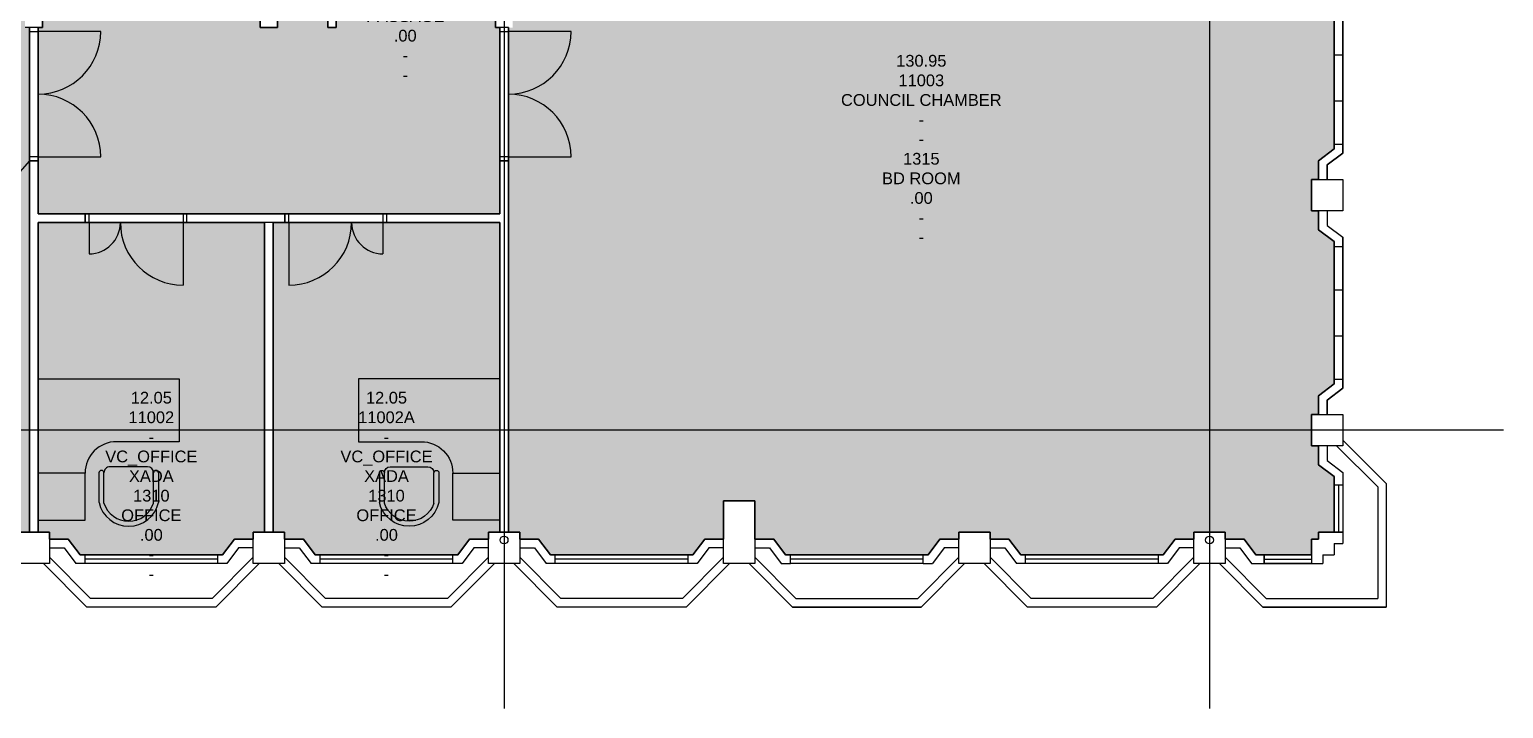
# Model space of a CAD drawing. Header units: millimetres. Extents: x -1500 to 79985, y -24426 to 1319.
# Drawn here: x 32195 to 51000, y -22281 to -13616 of the extents above; entities that cross this region are included whole.
import ezdxf

# ---------------------------------------------------------------- set-up
doc = ezdxf.new("R2010")
doc.units = ezdxf.units.MM
doc.header["$LTSCALE"] = 750
doc.header["$MEASUREMENT"] = 0
doc.linetypes.add('PCENTRE', pattern=[50.8, 31.75, -6.35, 6.35, -6.35])
doc.linetypes.add('PCENTRE2', pattern=[28.575, 19.05, -3.175, 3.175, -3.175])
for name, color, linetype in [('Boundaries_and_building_grids', 140, 'PCENTRE2'), ('COLUMNS_P5', 3, 'Continuous'), ('DR', 8, 'Continuous'), ('FURNITURE', 40, 'Continuous'), ('GROS$', 1, 'Continuous'), ('HL-TMP', 7, 'Continuous'), ('RM$', 5, 'Continuous'), ('RM$TXT', 5, 'Continuous'), ('WA', 6, 'Continuous'), ('WA_EXT', 7, 'Continuous'), ('WN', 4, 'Continuous')]:
    doc.layers.add(name, color=color, linetype=linetype)
doc.styles.get("Standard").update_dxf_attribs({"font": 'arial.ttf'})

# ---------------------------------------------------------------- blocks, each defined once
blk = doc.blocks.new('Chair Accent 30x30')
at = {"linetype": 'Continuous'}
for p, q in [((-15, 3.09), (-15, 18)), ((-12.5, 18.32), (-12.5, 3)), ((12.5, 18.32), (12.5, 3)), ((15, 3.09), (15, 18)), ((-9.5, 0), (9.5, 0))]:
    blk.add_line(p, q, dxfattribs=at)
for centre, radius, start, end in [((0, 14.63), 15.37, 12.68038, 167.3196), ((0, 14.4), 13.1, 17.40798, 162.59194), ((-13.75, 3.09), 1.25, 180, 0), ((-9.5, 3), 3, 180, 270), ((9.5, 3), 3, 270, 0), ((13.75, 3.09), 1.25, 180, 0)]:
    blk.add_arc(centre, radius, start, end, dxfattribs=at)

msp = doc.modelspace()

# ---------------------------------------------------------------- hatches: boundary and pattern name
at = {"layer": 'HL-TMP', "true_color": 0xffff00}
h = msp.add_hatch(color=2, dxfattribs=at)
h.paths.add_polyline_path([(44195, -931), (44050, -931), (44050, -841), (43810, -841), (43660, -641), (41841, -641), (41691, -841), (41450, -841), (41450, -1331), (41050, -1331), (41050, -841), (40810, -841), (40660, -641), (38841, -641), (38691, -841), (38450, -841), (38450, -931), (38305, -931), (38305, -5796), (40315, -5796), (44195, -5796)], flags=0)
h.paths.add_polyline_path([(38195, -931), (38050, -931), (38050, -841), (37810, -841), (37660, -641), (35841, -641), (35691, -841), (35450, -841), (35450, -931), (35305, -931), (35305, -5796), (38195, -5796)], flags=0)
h.paths.add_polyline_path([(35195, -931), (35050, -931), (35050, -841), (34810, -841), (34660, -641), (32841, -641), (32691, -841), (32450, -841), (32450, -931), (32305, -931), (32305, -5796), (35195, -5796)], flags=0)
h.paths.add_polyline_path([(32195, -931), (32050, -931), (32050, -841), (31810, -841), (31660, -641), (29841, -641), (29691, -841), (29450, -841), (29450, -931), (29050, -931), (29050, -841), (28810, -841), (28660, -641), (26841, -641), (26691, -841), (26450, -841), (26450, -931), (26305, -931), (26305, -5796), (32195, -5796)], flags=0)
h.paths.add_polyline_path([(26195, -931), (26050, -931), (26050, -841), (25810, -841), (25660, -641), (23841, -641), (23691, -841), (23450, -841), (23450, -931), (23050, -931), (23050, -841), (22810, -841), (22660, -641), (20841, -641), (20691, -841), (20450, -841), (20450, -931), (20305, -931), (20305, -5796), (26195, -5796)], flags=0)
h.paths.add_polyline_path([(20195, -931), (20050, -931), (20050, -841), (19810, -841), (19660, -641), (17841, -641), (17691, -841), (17450, -841), (17450, -931), (17305, -931), (17305, -5796), (20195, -5796)], flags=0)
h.paths.add_polyline_path([(17195, -931), (17050, -931), (17050, -841), (16810, -841), (16660, -641), (14841, -641), (14691, -841), (14450, -841), (14450, -931), (14305, -931), (14305, -5796), (17195, -5796)], flags=0)
h.paths.add_polyline_path([(14195, -931), (14050, -931), (14050, -841), (13810, -841), (13660, -641), (11841, -641), (11691, -841), (11450, -841), (11450, -931), (11050, -931), (11050, -841), (10810, -841), (10660, -641), (8841, -641), (8691, -841), (8450, -841), (8450, -1331), (8305, -1331), (8305, -5796), (14195, -5796)], flags=0)
h.paths.add_polyline_path([(8195, -1331), (8050, -1331), (8050, -841), (7930, -841), (7810, -841), (7660, -641), (5841, -641), (5691, -841), (5450, -841), (5450, -931), (5050, -931), (5050, -841), (4810, -841), (4660, -641), (2841, -641), (2691, -841), (2450, -841), (2450, -931), (2050, -931), (2050, -841), (1810, -841), (1660, -641), (950, -641), (950, -841), (861, -841), (861, -931), (660, -931), (660, -1640), (860, -1791), (860, -2031), (950, -2031), (950, -2431), (860, -2431), (860, -2672), (660, -2822), (660, -4640), (860, -4791), (860, -5031), (950, -5031), (950, -5431), (860, -5431), (860, -5672), (660, -5822), (660, -7640), (860, -7791), (860, -8031), (950, -8031), (950, -8176), (6565, -8176), (6565, -5796), (8195, -5796)], flags=0)
h.paths.add_polyline_path([(6565, -9625), (6565, -8286), (950, -8286), (950, -8431), (860, -8431), (860, -8672), (660, -8822), (660, -9140), (860, -9291), (860, -9531), (950, -9531), (950, -9931), (860, -9931), (860, -10172), (660, -10322), (660, -10640), (860, -10791), (860, -11031), (950, -11031), (950, -11431), (860, -11431), (860, -11672), (660, -11822), (660, -12140), (860, -12293), (860, -12531), (950, -12531), (950, -12676), (6565, -12676)], flags=0)
h.paths.add_polyline_path([(35195, -16079), (32305, -16079), (32305, -20031), (32450, -20031), (32450, -20121), (32691, -20121), (32841, -20321), (34660, -20321), (34810, -20121), (35050, -20121), (35050, -20031), (35195, -20031)], flags=0)
h.paths.add_polyline_path([(38195, -16079), (35305, -16079), (35305, -20031), (35450, -20031), (35450, -20121), (35691, -20121), (35841, -20321), (37660, -20321), (37810, -20121), (38050, -20121), (38050, -20031), (38195, -20031)], flags=0)
at = {"layer": 'HL-TMP', "true_color": 0xffcc00}
h = msp.add_hatch(color=40, dxfattribs=at)
h.paths.add_polyline_path([(48640, -11431), (48550, -11431), (48550, -11031), (48640, -11031), (48640, -10791), (48840, -10640), (48840, -10322), (48640, -10172), (48640, -9931), (48550, -9931), (48550, -9531), (48640, -9531), (48640, -9291), (48840, -9140), (48840, -8822), (48640, -8672), (48640, -8431), (48550, -8431), (48550, -8286), (47260, -8286), (46455, -7481), (38360, -7481), (38360, -13591), (38305, -13591), (38305, -20031), (38450, -20031), (38450, -20121), (38691, -20121), (38841, -20321), (38872, -20321), (40660, -20321), (40810, -20121), (41050, -20121), (41050, -19631), (41450, -19631), (41450, -20121), (41691, -20121), (41841, -20321), (43660, -20321), (43810, -20121), (44050, -20121), (44050, -20031), (44450, -20031), (44450, -20121), (44691, -20121), (44841, -20321), (46660, -20321), (46810, -20121), (47050, -20121), (47050, -20031), (47450, -20031), (47450, -20121), (47691, -20121), (47841, -20321), (48550, -20321), (48550, -20274), (48550, -20121), (48640, -20121), (48640, -20031), (48840, -20031), (48840, -19322), (48640, -19172), (48640, -18931), (48550, -18931), (48550, -18531), (48640, -18531), (48640, -18291), (48840, -18140), (48840, -16322), (48640, -16172), (48640, -15931), (48550, -15931), (48550, -15531), (48640, -15531), (48640, -15291), (48840, -15140), (48840, -13322), (48640, -13172), (48640, -12931), (48550, -12931), (48550, -12531), (48640, -12531), (48640, -12291), (48840, -12140), (48840, -11822), (48640, -11672)], flags=0)
h.paths.add_polyline_path([(48840, -2822), (48640, -2672), (48640, -2551), (48640, -2431), (48550, -2431), (48550, -2031), (48640, -2031), (48640, -1791), (48840, -1640), (48840, -931), (48795, -931), (48640, -931), (48640, -841), (48550, -841), (48550, -641), (47841, -641), (47691, -841), (47450, -841), (47450, -931), (47050, -931), (47050, -841), (46810, -841), (46660, -641), (44841, -641), (44691, -841), (44450, -841), (44450, -931), (44305, -931), (44305, -5952), (42886, -7371), (46500, -7371), (47305, -8176), (48550, -8176), (48550, -8031), (48640, -8031), (48640, -7791), (48840, -7640), (48840, -5822), (48640, -5672), (48640, -5431), (48550, -5431), (48550, -5031), (48640, -5031), (48640, -4791), (48840, -4640)], flags=0)
h.paths.add_polyline_path([(17195, -15166), (8305, -15166), (8305, -19631), (8450, -19631), (8450, -20121), (8691, -20121), (8841, -20321), (10660, -20321), (10810, -20121), (11050, -20121), (11050, -20031), (11450, -20031), (11450, -20121), (11691, -20121), (11841, -20321), (11872, -20321), (13660, -20321), (13810, -20121), (14050, -20121), (14050, -20031), (14450, -20031), (14450, -20121), (14691, -20121), (14841, -20321), (16660, -20321), (16810, -20121), (17050, -20121), (17050, -20031), (17195, -20031)], flags=0)
at = {"layer": 'HL-TMP', "true_color": 0x666666}
h = msp.add_hatch(color=251, dxfattribs=at)
h.paths.add_polyline_path([(20520, -7591), (20440, -7591), (17360, -7591), (17360, -13481), (19670, -13481), (20520, -13481)], flags=0)
h.paths.add_polyline_path([(32140, -7481), (28980, -7481), (28980, -7591), (28980, -13371), (32140, -13371), (32140, -12731)], flags=0)
h.paths.add_polyline_path([(44195, -5906), (6675, -5906), (6675, -9625), (6675, -13502), (8050, -13502), (8050, -7371), (36110, -7371), (36110, -13591), (36000, -13591), (36000, -12841), (35360, -12841), (35360, -13591), (35140, -13591), (35140, -12841), (32360, -12841), (32360, -13591), (32305, -13591), (32305, -15969), (38195, -15969), (38195, -13591), (38140, -13591), (38140, -7371), (42730, -7371)], flags=0)
h.paths.add_polyline_path([(11140, -9806), (10000, -9806), (10000, -11916), (11140, -11916)], flags=0)
h.paths.add_polyline_path([(17195, -13591), (14360, -13591), (14140, -13591), (11360, -13591), (6675, -13591), (6675, -20321), (7660, -20321), (7810, -20121), (8050, -20121), (8050, -19631), (8195, -19631), (8195, -15056), (17195, -15056)], flags=0)
at = {"layer": 'HL-TMP', "true_color": 0xff9900}
msp.add_hatch(color=30, dxfattribs=at).paths.add_polyline_path([(32195, -13591), (32140, -13591), (32140, -13481), (28980, -13481), (28980, -13591), (28760, -13591), (28760, -13481), (26360, -13481), (26360, -13591), (24050, -13591), (19670, -13591), (19620, -13591), (17305, -13591), (17305, -20031), (17450, -20031), (17450, -20121), (17691, -20121), (17841, -20321), (19660, -20321), (19810, -20121), (20050, -20121), (20050, -20031), (20450, -20031), (20450, -20121), (20691, -20121), (20841, -20321), (22660, -20321), (22810, -20121), (23050, -20121), (23050, -20031), (23450, -20031), (23450, -20121), (23691, -20121), (23841, -20321), (25660, -20321), (25810, -20121), (26050, -20121), (26050, -20031), (26450, -20031), (26450, -20121), (26691, -20121), (26841, -20321), (28660, -20321), (28810, -20121), (29050, -20121), (29050, -20031), (29450, -20031), (29450, -20121), (29691, -20121), (29841, -20321), (31660, -20321), (31810, -20121), (32050, -20121), (32050, -20031), (32195, -20031)], flags=16)

# ---------------------------------------------------------------- linework, layer by layer
at = {"layer": 'Boundaries_and_building_grids', "color": 140, "linetype": 'PCENTRE', "lineweight": -3}
for p, q in [((38250, 1319, -37950), (38250, -22281, -37950)), ((47250, 1319, -37950), (47250, -22281, -37950)), ((51000, -18731, -37950), (-1500, -18731, -37950))]:
    msp.add_line(p, q, dxfattribs=at)
at = {"layer": 'COLUMNS_P5', "linetype": 'Continuous'}
for p, q in [((48550, -15931), (48550, -15531)), ((48550, -15531), (48950, -15531)), ((48950, -15531), (48950, -15931)), ((48950, -15931), (48550, -15931)), ((48550, -18931), (48550, -18531)), ((48550, -18531), (48950, -18531)), ((48950, -18531), (48950, -18931)), ((48950, -18931), (48550, -18931)), ((41050, -19631), (41450, -19631)), ((41050, -20431), (41050, -19631)), ((41450, -19631), (41450, -20431)), ((32050, -20031), (32450, -20031)), ((32450, -20031), (32450, -20431)), ((35050, -20431), (35050, -20031)), ((35050, -20031), (35450, -20031)), ((35450, -20031), (35450, -20431)), ((38050, -20431), (38050, -20031)), ((38050, -20031), (38450, -20031)), ((38450, -20031), (38450, -20431)), ((44050, -20031), (44450, -20031)), ((44050, -20431), (44050, -20031)), ((44450, -20031), (44450, -20431)), ((47050, -20031), (47450, -20031)), ((47050, -20431), (47050, -20031)), ((47450, -20031), (47450, -20431)), ((32450, -20431), (32050, -20431)), ((35450, -20431), (35050, -20431)), ((38450, -20431), (38050, -20431)), ((41450, -20431), (41050, -20431)), ((44450, -20431), (44050, -20431)), ((47450, -20431), (47050, -20431))]:
    msp.add_line(p, q, dxfattribs=at)
at = {"layer": 'COLUMNS_P5', "linetype": 'Continuous', "lineweight": -3}
for centre in [(38250, -20131), (47250, -20131)]:
    msp.add_circle(centre, 50, dxfattribs=at)
at = {"layer": 'DR', "linetype": 'Continuous'}
for p, q in [((33105, -13641), (32305, -13641)), ((39105, -13641), (38305, -13641)), ((32305, -15241), (33105, -15241)), ((38305, -15241), (39105, -15241)), ((32955, -16079), (32955, -16479)), ((34155, -16079), (34155, -16879)), ((35505, -16079), (35505, -16879)), ((36705, -16079), (36705, -16479))]:
    msp.add_line(p, q, dxfattribs=at)
for points in [[(32305, -13641), (32305, -13591), (32195, -13591), (32195, -13641), (32305, -13641)], [(38305, -13641), (38305, -13591), (38195, -13591), (38195, -13641), (38305, -13641)], [(32305, -15291), (32305, -15241), (32195, -15241), (32195, -15291), (32305, -15291)], [(38305, -15291), (38305, -15241), (38195, -15241), (38195, -15291), (38305, -15291)], [(32955, -16079), (32955, -15969), (32905, -15969), (32905, -16079), (32955, -16079)], [(34155, -16079), (34205, -16079), (34205, -15969), (34155, -15969), (34155, -16079)], [(35505, -16079), (35505, -15969), (35455, -15969), (35455, -16079), (35505, -16079)], [(36705, -16079), (36755, -16079), (36755, -15969), (36705, -15969), (36705, -16079)]]:
    msp.add_lwpolyline(points, dxfattribs=at)
for centre, radius, start, end in [((32305, -13641), 800, 270, 0), ((38305, -13641), 800, 270, 0), ((32305, -15241), 800, 0, 90), ((38305, -15241), 800, 0, 90), ((32955, -16079), 400, 270, 0), ((34155, -16079), 800, 180, 270), ((35505, -16079), 800, 270, 0), ((36705, -16079), 400, 180, 270)]:
    msp.add_arc(centre, radius, start, end, dxfattribs=at)
at = {"layer": 'FURNITURE', "linetype": 'Continuous'}
msp.add_line((32195, -15291), (31595, -15969), dxfattribs=at)
at = {"layer": 'FURNITURE'}
for points in [[(34105, -18876), (33305, -18876, 0.414214), (32905, -19276), (32305, -19276), (32305, -18076), (34105, -18076)], [(36395, -18876), (37195, -18876, -0.414214), (37595, -19276), (38195, -19276), (38195, -18076), (36395, -18076)]]:
    msp.add_lwpolyline(points, format="xyb", close=True, dxfattribs=at)
for points in [[(32905, -19276), (32305, -19276), (32305, -19876), (32905, -19876)], [(37595, -19276), (38195, -19276), (38195, -19876), (37595, -19876)]]:
    msp.add_lwpolyline(points, close=True, dxfattribs=at)
at = {"layer": 'GROS$'}
for points in [[(6675, -5906), (44195, -5906), (42730, -7371), (38140, -7371), (38140, -13591), (38195, -13591), (38195, -15969), (32305, -15969), (32305, -13591), (32360, -13591), (32360, -12841), (35140, -12841), (35140, -13591), (35360, -13591), (35360, -12841), (36000, -12841), (36000, -13591), (36110, -13591), (36110, -7371), (8050, -7371)], [(48840, -13322), (48840, -15140), (48640, -15291), (48640, -15531), (48550, -15531), (48550, -15931), (48640, -15931), (48640, -16172), (48840, -16322), (48840, -18140), (48640, -18291), (48640, -18531), (48550, -18531), (48550, -18931), (48640, -18931), (48640, -19172), (48840, -19322), (48840, -20031), (48640, -20031), (48640, -20121), (48550, -20121), (48550, -20274), (48550, -20321), (47841, -20321), (47691, -20121), (47450, -20121), (47450, -20031), (47050, -20031), (47050, -20121), (46810, -20121), (46660, -20321), (44841, -20321), (44691, -20121), (44450, -20121), (44450, -20031), (44050, -20031), (44050, -20121), (43810, -20121), (43660, -20321), (41841, -20321), (41691, -20121), (41450, -20121), (41450, -19631), (41050, -19631), (41050, -20121), (40810, -20121), (40660, -20321), (38872, -20321), (38841, -20321), (38691, -20121), (38450, -20121), (38450, -20031), (38050, -20031), (38050, -20121), (37810, -20121), (37660, -20321), (35841, -20321), (35691, -20121), (35450, -20121), (35450, -20031), (35050, -20031), (35050, -20121), (34810, -20121), (34660, -20321), (32841, -20321), (32691, -20121), (32450, -20121), (32450, -20031), (32050, -20031)], [(48950, -13268), (48950, -15194), (48750, -15345), (48750, -15531), (48950, -15531), (48950, -15931), (48750, -15931), (48750, -16118), (48950, -16268), (48950, -18194), (48750, -18345), (48750, -18531), (48950, -18531), (48950, -18856), (49505, -19408), (49505, -20986), (47928, -20986), (47375, -20431), (47126, -20431), (46573, -20986), (44928, -20986), (44375, -20431), (44126, -20431), (43573, -20986), (41928, -20986), (41375, -20431), (41126, -20431), (40573, -20986), (38928, -20986), (38375, -20431), (38126, -20431), (37573, -20986), (35928, -20986), (35375, -20431), (35126, -20431), (34573, -20986), (32928, -20986), (32375, -20431), (32126, -20431)], [(32195, -13591), (32195, -20031), (32305, -20031), (32305, -16079), (35195, -16079), (35195, -20031), (35305, -20031), (35305, -16079), (38195, -16079), (38195, -20031), (38305, -20031), (38305, -13591)]]:
    msp.add_lwpolyline(points, dxfattribs=at)
at = {"layer": 'RM$'}
for points in [[(44195, -5906), (6675, -5906), (6675, -9625), (6675, -13502), (8050, -13502), (8050, -7371), (36110, -7371), (36110, -13591), (36000, -13591), (36000, -12841), (35360, -12841), (35360, -13591), (35140, -13591), (35140, -12841), (32360, -12841), (32360, -13591), (32305, -13591), (32305, -15969), (38195, -15969), (38195, -13591), (38140, -13591), (38140, -7371), (42730, -7371)], [(35195, -16079), (32305, -16079), (32305, -20031), (32450, -20031), (32450, -20121), (32691, -20121), (32841, -20321), (34660, -20321), (34810, -20121), (35050, -20121), (35050, -20031), (35195, -20031)], [(38195, -16079), (35305, -16079), (35305, -20031), (35450, -20031), (35450, -20121), (35691, -20121), (35841, -20321), (37660, -20321), (37810, -20121), (38050, -20121), (38050, -20031), (38195, -20031)]]:
    msp.add_lwpolyline(points, close=True, dxfattribs=at)
for points in [[(38305, -13591), (38305, -20031), (38450, -20031), (38450, -20121), (38691, -20121), (38841, -20321), (38872, -20321), (40660, -20321), (40810, -20121), (41050, -20121), (41050, -19631), (41450, -19631), (41450, -20121), (41691, -20121), (41841, -20321), (43660, -20321), (43810, -20121), (44050, -20121), (44050, -20031), (44450, -20031), (44450, -20121), (44691, -20121), (44841, -20321), (46660, -20321), (46810, -20121), (47050, -20121), (47050, -20031), (47450, -20031), (47450, -20121), (47691, -20121), (47841, -20321), (48550, -20321), (48550, -20274), (48550, -20121), (48640, -20121), (48640, -20031), (48840, -20031), (48840, -19322), (48640, -19172), (48640, -18931), (48550, -18931), (48550, -18531), (48640, -18531), (48640, -18291), (48840, -18140), (48840, -16322), (48640, -16172), (48640, -15931), (48550, -15931), (48550, -15531), (48640, -15531), (48640, -15291), (48840, -15140), (48840, -13322)], [(32195, -20031), (32195, -13591), (32140, -13591)]]:
    msp.add_lwpolyline(points, dxfattribs=at)
at = {"layer": 'WA', "linetype": 'Continuous'}
for p, q in [((32195, -20031), (32195, -15291)), ((32305, -15291), (32195, -15291)), ((32305, -15969), (32305, -15291)), ((38195, -15969), (38195, -15291)), ((38305, -15291), (38195, -15291)), ((38305, -20031), (38305, -15291)), ((32905, -15969), (32305, -15969)), ((32905, -16079), (32905, -15969)), ((34205, -16079), (34205, -15969)), ((35455, -15969), (34205, -15969)), ((35455, -16079), (35455, -15969)), ((38195, -15969), (36755, -15969)), ((36755, -16079), (36755, -15969)), ((32305, -20031), (32305, -16079)), ((32905, -16079), (32305, -16079)), ((35455, -16079), (34205, -16079)), ((38195, -16079), (36755, -16079)), ((38195, -20031), (38195, -16079)), ((32195, -20031), (32305, -20031)), ((35195, -20031), (35305, -20031)), ((38195, -20031), (38305, -20031))]:
    msp.add_line(p, q, dxfattribs=at)
at = {"layer": 'WA'}
for p, q in [((35195, -20031), (35195, -16079)), ((35305, -20031), (35305, -16079))]:
    msp.add_line(p, q, dxfattribs=at)
at = {"layer": 'WA_EXT', "linetype": 'Continuous'}
for p, q in [((48840, -15140), (48840, -13322)), ((48950, -15194), (48950, -13268)), ((48840, -13938), (48950, -13938)), ((48840, -14525), (48950, -14525)), ((48640, -15291), (48840, -15140)), ((48750, -15345), (48950, -15194)), ((48840, -15078), (48950, -15078)), ((48640, -15531), (48640, -15291)), ((48750, -15531), (48750, -15345)), ((48640, -15931), (48640, -16172)), ((48750, -15931), (48750, -16118)), ((48640, -16172), (48840, -16322)), ((48750, -16118), (48950, -16268)), ((48840, -18140), (48840, -16322)), ((48950, -18194), (48950, -16268)), ((48840, -16384), (48950, -16384)), ((48840, -16938), (48950, -16938)), ((48840, -17525), (48950, -17525)), ((48640, -18291), (48840, -18140)), ((48750, -18345), (48950, -18194)), ((48840, -18078), (48950, -18078)), ((48640, -18531), (48640, -18291)), ((48750, -18531), (48750, -18345)), ((48640, -18931), (48640, -19172)), ((48750, -18931), (48750, -19118)), ((48868, -18931), (49395, -19454)), ((48950, -18856), (49505, -19408)), ((48640, -19172), (48840, -19322)), ((48750, -19118), (48950, -19268)), ((48840, -19322), (48840, -20031)), ((48950, -19268), (48950, -20031)), ((48840, -19426), (48950, -19426)), ((49395, -19454), (49395, -20876)), ((49505, -19408), (49505, -20986)), ((32450, -20121), (32691, -20121)), ((32691, -20121), (32841, -20321)), ((34810, -20121), (34660, -20321)), ((35050, -20121), (34810, -20121)), ((35450, -20121), (35691, -20121)), ((35691, -20121), (35841, -20321)), ((37810, -20121), (37660, -20321)), ((38050, -20121), (37810, -20121)), ((38450, -20121), (38691, -20121)), ((38691, -20121), (38841, -20321)), ((40810, -20121), (40660, -20321)), ((41050, -20121), (40810, -20121)), ((41450, -20121), (41691, -20121)), ((41691, -20121), (41841, -20321)), ((43810, -20121), (43660, -20321)), ((44050, -20121), (43810, -20121)), ((44450, -20121), (44691, -20121)), ((44691, -20121), (44841, -20321)), ((46810, -20121), (46660, -20321)), ((47050, -20121), (46810, -20121)), ((47450, -20121), (47691, -20121)), ((47691, -20121), (47841, -20321)), ((48550, -20121), (48550, -20431)), ((48550, -20121), (48640, -20121)), ((48640, -20031), (48640, -20121)), ((48640, -20031), (48950, -20031)), ((48950, -20031), (48950, -20176)), ((32450, -20231), (32637, -20231)), ((32637, -20231), (32787, -20431)), ((34864, -20231), (34714, -20431)), ((35050, -20231), (34864, -20231)), ((35450, -20231), (35637, -20231)), ((35637, -20231), (35787, -20431)), ((37864, -20231), (37714, -20431)), ((38050, -20231), (37864, -20231)), ((38450, -20231), (38637, -20231)), ((38637, -20231), (38787, -20431)), ((40864, -20231), (40714, -20431)), ((41050, -20231), (40864, -20231)), ((41450, -20231), (41637, -20231)), ((41637, -20231), (41787, -20431)), ((43864, -20231), (43714, -20431)), ((44050, -20231), (43864, -20231)), ((44450, -20231), (44637, -20231)), ((44637, -20231), (44787, -20431)), ((46864, -20231), (46714, -20431)), ((47050, -20231), (46864, -20231)), ((47450, -20231), (47637, -20231)), ((47637, -20231), (47787, -20431)), ((48840, -20176), (48840, -20321)), ((48840, -20176), (48950, -20176)), ((32375, -20431), (32928, -20986)), ((32450, -20349), (32973, -20876)), ((32904, -20431), (32787, -20431)), ((32904, -20321), (32841, -20321)), ((32904, -20431), (32904, -20321)), ((35050, -20349), (34528, -20876)), ((35126, -20431), (34573, -20986)), ((34597, -20431), (34597, -20321)), ((34660, -20321), (34597, -20321)), ((34714, -20431), (34597, -20431)), ((35375, -20431), (35928, -20986)), ((35450, -20349), (35973, -20876)), ((35904, -20431), (35787, -20431)), ((35904, -20321), (35841, -20321)), ((35904, -20431), (35904, -20321)), ((38050, -20349), (37528, -20876)), ((38126, -20431), (37573, -20986)), ((37597, -20431), (37597, -20321)), ((37660, -20321), (37597, -20321)), ((37714, -20431), (37597, -20431)), ((38375, -20431), (38928, -20986)), ((38450, -20349), (38973, -20876)), ((38904, -20431), (38787, -20431)), ((38904, -20321), (38841, -20321)), ((38904, -20431), (38904, -20321)), ((41050, -20349), (40528, -20876)), ((41126, -20431), (40573, -20986)), ((40597, -20431), (40597, -20321)), ((40660, -20321), (40597, -20321)), ((40714, -20431), (40597, -20431)), ((41375, -20431), (41928, -20986)), ((41450, -20349), (41973, -20876)), ((41787, -20431), (41904, -20431)), ((41841, -20321), (41904, -20321)), ((41904, -20431), (41904, -20321)), ((44050, -20349), (43528, -20876)), ((44126, -20431), (43573, -20986)), ((43597, -20431), (43597, -20321)), ((43597, -20321), (43660, -20321)), ((43597, -20431), (43714, -20431)), ((44375, -20431), (44928, -20986)), ((44450, -20349), (44973, -20876)), ((44904, -20431), (44787, -20431)), ((44904, -20321), (44841, -20321)), ((44904, -20431), (44904, -20321)), ((47050, -20349), (46528, -20876)), ((47126, -20431), (46573, -20986)), ((46597, -20431), (46597, -20321)), ((46660, -20321), (46597, -20321)), ((46714, -20431), (46597, -20431)), ((47375, -20431), (47928, -20986)), ((47450, -20349), (47973, -20876)), ((47787, -20431), (48550, -20431)), ((47841, -20321), (48550, -20321)), ((47946, -20321), (47946, -20431)), ((48550, -20431), (48695, -20431)), ((48695, -20321), (48695, -20431)), ((48695, -20321), (48840, -20321)), ((34573, -20986), (32928, -20986)), ((34528, -20876), (32973, -20876)), ((37573, -20986), (35928, -20986)), ((37528, -20876), (35973, -20876)), ((40573, -20986), (38928, -20986)), ((40528, -20876), (38973, -20876)), ((41928, -20986), (43573, -20986)), ((41973, -20876), (43528, -20876)), ((46573, -20986), (44928, -20986)), ((46528, -20876), (44973, -20876)), ((47928, -20986), (49505, -20986)), ((47973, -20876), (49395, -20876))]:
    msp.add_line(p, q, dxfattribs=at)
at = {"layer": 'WN', "linetype": 'Continuous'}
for p, q in [((48895, -19426), (48895, -20031)), ((34597, -20321), (32904, -20321)), ((32904, -20431), (32904, -20321)), ((34597, -20376), (32904, -20376)), ((34597, -20431), (32904, -20431)), ((34597, -20431), (34597, -20321)), ((37597, -20321), (35904, -20321)), ((35904, -20431), (35904, -20321)), ((37597, -20376), (35904, -20376)), ((37597, -20431), (35904, -20431)), ((37597, -20431), (37597, -20321)), ((40597, -20321), (38904, -20321)), ((38904, -20431), (38904, -20321)), ((40597, -20376), (38904, -20376)), ((40597, -20431), (38904, -20431)), ((40597, -20431), (40597, -20321)), ((43597, -20321), (41904, -20321)), ((41904, -20431), (41904, -20321)), ((43597, -20376), (41904, -20376)), ((43597, -20431), (41904, -20431)), ((43597, -20431), (43597, -20321)), ((46597, -20321), (44904, -20321)), ((44904, -20431), (44904, -20321)), ((46597, -20376), (44904, -20376)), ((46597, -20431), (44904, -20431)), ((46597, -20431), (46597, -20321)), ((47946, -20376), (48550, -20376))]:
    msp.add_line(p, q, dxfattribs=at)
for points in [[(48840, -19426), (48950, -19426), (48950, -20031), (48840, -20031)], [(47946, -20321), (48550, -20321), (48550, -20431), (47946, -20431)]]:
    msp.add_lwpolyline(points, close=True, dxfattribs=at)

# ---------------------------------------------------------------- block references
at = {"layer": 'FURNITURE', "yscale": 25.3125, "zscale": 25.3125, "rotation": 180}
for p, xscale in [((33462, -19196), 25.3125), ((37039, -19196), -25.3125)]:
    msp.add_blockref('Chair Accent 30x30', p, dxfattribs=dict(at, xscale=xscale))

# ---------------------------------------------------------------- texts
at = {"layer": 'RM$TXT', "char_height": 150, "attachment_point": 8}
for s, insert in [('91.52^M^JC1101^M^J-^M^J-^M^J-^M^J2120^M^JPASSAGE^M^J.00^M^J-^M^J-^M^J', (36989, -14270)), ('130.95^M^J11003^M^JCOUNCIL CHAMBER^M^J-^M^J-^M^J1315^M^JBD ROOM^M^J.00^M^J-^M^J-^M^J', (43573, -16341)), ('12.05^M^J11002^M^J-^M^JVC_OFFICE^M^JXADA^M^J1310^M^JOFFICE^M^J.00^M^J-^M^J-^M^J', (33750, -20640)), ('12.05^M^J11002A^M^J-^M^JVC_OFFICE^M^JXADA^M^J1310^M^JOFFICE^M^J.00^M^J-^M^J-^M^J', (36750, -20640))]:
    msp.add_mtext(s, dxfattribs=dict(at, insert=insert))

doc.saveas('drawing.dxf')
